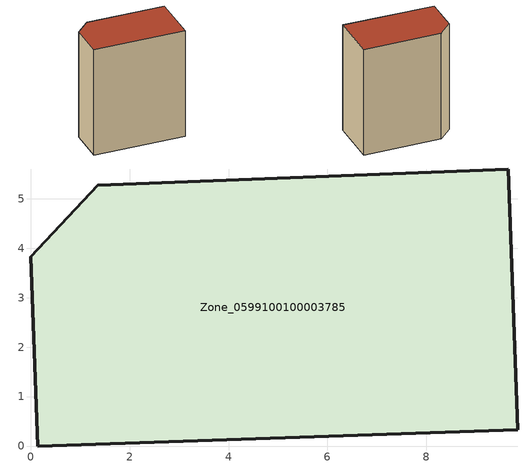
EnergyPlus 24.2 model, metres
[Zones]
Zone_0599100100003785
 floor ground (C_G): 9.85,0.33 0.14,0 0,3.83 1.36,5.28 9.65,5.6 z0
 wall outside (C_F): 0.14,0 9.85,0.33 9.65,5.6 1.36,5.28 0,3.83 0.14,0 z0:11.96
 roof outside (C_R): 9.85,0.33 9.65,5.6 1.36,5.28 0,3.83 0.14,0 z11.96
[BUILDING]
Pand.0599100100003785: North Axis=0; Terrain=City; Loads Convergence Tolerance Value=0.04; Temperature Convergence Tolerance Value=0.4; Solar Distribution=FullExterior; Maximum Number of Warmup Days=25; Minimum Number of Warmup Days=1
[Site:Location]
Rotterdam.The.Hague.AP_ZH_NLD Design_Conditions: Latitude=51.96; Longitude=4.45; Time Zone=1; Elevation=-4.5
[SITE:GROUNDTEMPERATURE:BUILDINGSURFACE]
18, 18, 18, 18, 18, 18, 18, 18, 18, 18, 18, 18
[MATERIAL] Thermal Absorptance=0.9; Solar Absorptance=0.7; Visible Absorptance=0.7
Name | Roughness | Thickness | Conductivity | Density | Specific Heat
G.TC.2006-2014 | MediumSmooth | 0.15 | 0.06 | 540 | 1210
F.TC.2006-2014 | Rough | 0.3 | 0.12 | 1920 | 840
R.TC.2006-2014 | MediumRough | 0.2 | 0.08 | 1500 | 1000
[CONSTRUCTION]
C_G: G.TC.2006-2014
C_F: F.TC.2006-2014
C_R: R.TC.2006-2014
[ZONE]
Zone_0599100100003785: Type=1; Multiplier=1; Ceiling Height=Autocalculate; Volume=Autocalculate; Floor Area=autocalculate; Part of Total Floor Area=Yes
[ZONEINFILTRATION:DESIGNFLOWRATE]
Infil_Zone_0599100100003785: Zone or ZoneList or Space or SpaceList=Zone_0599100100003785; Schedule=AlwaysOn; Design Flow Rate Calculation Method=Flow/Area; Flow Rate per Floor Area=0.0015; Constant Term Coefficient=1; Temperature Term Coefficient=0; Velocity Term Coefficient=0; Velocity Squared Term Coefficient=0
[HVACTEMPLATE:ZONE:IDEALLOADSAIRSYSTEM]
Zone_0599100100003785: Maximum Heating Supply Air Temperature=50; Minimum Cooling Supply Air Temperature=13; Maximum Heating Supply Air Humidity Ratio=0.0156; Minimum Cooling Supply Air Humidity Ratio=0.0077; Heating Limit=NoLimit; Cooling Limit=NoLimit; Dehumidification Control Type=ConstantSensibleHeatRatio; Cooling Sensible Heat Ratio=0.7; Dehumidification Setpoint=60; Humidification Control Type=None; Humidification Setpoint=30; Outdoor Air Method=None; Outdoor Air Flow Rate per Person=0.00944; Outdoor Air Flow Rate per Zone Floor Area=0; Outdoor Air Flow Rate per Zone=0; Demand Controlled Ventilation Type=None; Outdoor Air Economizer Type=NoEconomizer; Heat Recovery Type=None; Sensible Heat Recovery Effectiveness=0.7; Latent Heat Recovery Effectiveness=0.65
[ZONECONTROL:THERMOSTAT]
ThermostatControl_Zone_0599100100003785: Zone or ZoneList=Zone_0599100100003785; Control Type Schedule=DualSetpointControlType; Control 1=Thermostat_Zone_0599100100003785; Temperature Difference Between Cutout And Setpoint=0
[THERMOSTATSETPOINT:DUALSETPOINT]
Thermostat_Zone_0599100100003785: Heating Setpoint Temperature Schedule=HeatingSetpoint_Zone_0599100100003785; Cooling Setpoint Temperature Schedule=CoolingSetpoint_Zone_0599100100003785
[SCHEDULE:COMPACT]
HeatingSetpoint_Zone_0599100100003785: Through: 12/31, For: AllDays, Until: 24:00, 21
CoolingSetpoint_Zone_0599100100003785: Through: 12/31, For: AllDays, Until: 24:00, 24
DualSetpointControlType: Through: 12/31, For: AllDays, Until: 24:00, 4
AlwaysOn: Through: 12/31, For: AllDays, Until: 24:00, 1
